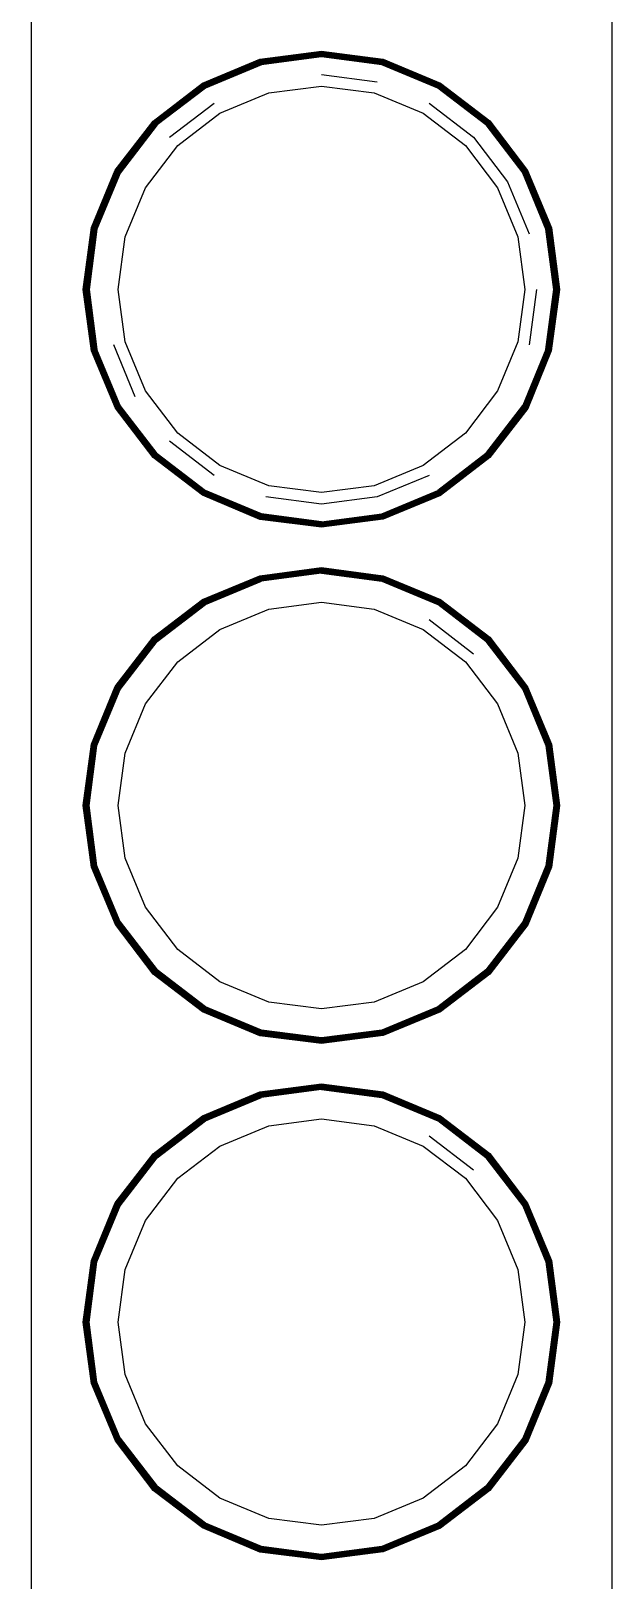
# Model space of a CAD drawing. Header units: metres. Extents: x 2.3 to 15.1, y 3 to 5.1.
# Drawn here: x 4.0364 to 4.0764, y 4.3814 to 4.4881 of the extents above; entities that cross this region are included whole.
import ezdxf

# ---------------------------------------------------------------- set-up
doc = ezdxf.new("R2010")
doc.units = ezdxf.units.M
doc.layers.add('Edges', color=7, linetype='Continuous')

# ---------------------------------------------------------------- blocks, each defined once
blk = doc.blocks.new('Chemistry Lab table pl')
at = {"layer": 'Edges'}
for p, q in [((4.03637, 4.57694), (4.03637, 4.25694)), ((4.07637, 4.25694), (4.07637, 4.57694)), ((4.05212, 4.48611), (4.05637, 4.48667)), ((4.05213, 4.48608), (4.05637, 4.48667)), ((4.05213, 4.48608), (4.05637, 4.48662)), ((4.05214, 4.48604), (4.05637, 4.48662)), ((4.05215, 4.486), (4.05637, 4.48658)), ((4.05216, 4.48597), (4.05637, 4.48653)), ((4.05217, 4.48595), (4.05637, 4.4865)), ((4.05217, 4.48592), (4.05637, 4.48647)), ((4.05218, 4.48589), (4.05637, 4.48644)), ((4.05219, 4.48586), (4.05637, 4.48641)), ((4.05637, 4.48667), (4.06061, 4.48611)), ((4.05637, 4.48662), (4.0606, 4.48606)), ((4.05637, 4.48658), (4.06058, 4.486)), ((4.05637, 4.48658), (4.0606, 4.48606)), ((4.05637, 4.48653), (4.06057, 4.48597)), ((4.05637, 4.4865), (4.06057, 4.48595)), ((4.05637, 4.48647), (4.06056, 4.48592)), ((4.05637, 4.48644), (4.06055, 4.48589)), ((4.05637, 4.48641), (4.06054, 4.48586)), ((4.04817, 4.48446), (4.05212, 4.48611)), ((4.04817, 4.48446), (4.05213, 4.48608)), ((4.04819, 4.48443), (4.05214, 4.48604)), ((4.04821, 4.48439), (4.05214, 4.48604)), ((4.04821, 4.48439), (4.05215, 4.486)), ((4.04824, 4.48435), (4.05216, 4.48597)), ((4.04825, 4.48433), (4.05217, 4.48595)), ((4.04827, 4.4843), (4.05217, 4.48592)), ((4.04828, 4.48427), (4.05218, 4.48589)), ((4.0483, 4.48425), (4.05219, 4.48586)), ((4.04831, 4.48422), (4.0522, 4.48583)), ((4.04833, 4.48419), (4.05221, 4.48579)), ((4.04835, 4.48416), (4.05222, 4.48576)), ((4.05223, 4.48573), (4.04837, 4.48413)), ((4.0522, 4.48583), (4.05637, 4.48638)), ((4.05221, 4.48579), (4.05637, 4.48634)), ((4.05222, 4.48576), (4.05637, 4.48631)), ((4.05637, 4.48627), (4.05223, 4.48573)), ((4.05637, 4.48638), (4.06053, 4.48583)), ((4.05637, 4.48634), (4.06053, 4.48579)), ((4.05637, 4.48631), (4.06052, 4.48576)), ((4.06051, 4.48573), (4.05637, 4.48627)), ((4.06437, 4.48413), (4.06051, 4.48573)), ((4.06052, 4.48576), (4.06438, 4.48416)), ((4.06053, 4.48583), (4.06442, 4.48422)), ((4.06053, 4.48579), (4.0644, 4.48419)), ((4.06054, 4.48586), (4.06444, 4.48425)), ((4.06055, 4.48589), (4.06445, 4.48427)), ((4.06056, 4.48592), (4.06447, 4.4843)), ((4.06057, 4.48597), (4.0645, 4.48435)), ((4.06057, 4.48595), (4.06448, 4.48433)), ((4.06058, 4.486), (4.06451, 4.48437)), ((4.0606, 4.48606), (4.06454, 4.48443)), ((4.06061, 4.48611), (4.06456, 4.48447)), ((4.04477, 4.48186), (4.04817, 4.48446)), ((4.0448, 4.48184), (4.04817, 4.48446)), ((4.0448, 4.48184), (4.04819, 4.48443)), ((4.04484, 4.4818), (4.04821, 4.48439)), ((4.04487, 4.48177), (4.04824, 4.48435)), ((4.04489, 4.48175), (4.04825, 4.48433)), ((4.04491, 4.48173), (4.04827, 4.4843)), ((4.04493, 4.4817), (4.04828, 4.48427)), ((4.05274, 4.48379), (4.05637, 4.48427)), ((4.05637, 4.48507), (4.0602, 4.48457)), ((4.05637, 4.48427), (4.05999, 4.48379)), ((4.06445, 4.48427), (4.0678, 4.4817)), ((4.06447, 4.4843), (4.06782, 4.48173)), ((4.06448, 4.48433), (4.06784, 4.48175)), ((4.0645, 4.48435), (4.06786, 4.48177)), ((4.06451, 4.48437), (4.06788, 4.48179)), ((4.06454, 4.48443), (4.06793, 4.48183)), ((4.06456, 4.48447), (4.06796, 4.48187)), ((4.04496, 4.48168), (4.0483, 4.48425)), ((4.04498, 4.48166), (4.04831, 4.48422)), ((4.045, 4.48163), (4.04833, 4.48419)), ((4.04503, 4.48161), (4.04835, 4.48416)), ((4.04837, 4.48413), (4.04505, 4.48159)), ((4.04937, 4.4824), (4.05274, 4.48379)), ((4.05999, 4.48379), (4.06337, 4.4824)), ((4.06768, 4.48159), (4.06437, 4.48413)), ((4.06438, 4.48416), (4.0677, 4.48161)), ((4.0644, 4.48419), (4.06773, 4.48163)), ((4.06442, 4.48422), (4.06775, 4.48166)), ((4.06444, 4.48425), (4.06778, 4.48168)), ((4.0459, 4.48074), (4.04897, 4.48309)), ((4.04647, 4.48017), (4.04937, 4.4824)), ((4.06337, 4.4824), (4.06627, 4.48017)), ((4.06377, 4.48309), (4.06683, 4.48074)), ((4.04217, 4.47847), (4.04477, 4.48186)), ((4.04221, 4.47844), (4.0448, 4.48184)), ((4.04221, 4.47844), (4.04484, 4.4818)), ((4.04224, 4.47842), (4.04484, 4.4818)), ((4.04229, 4.4784), (4.04487, 4.48177)), ((4.04231, 4.47839), (4.04489, 4.48175)), ((4.04234, 4.47837), (4.04491, 4.48173)), ((4.04236, 4.47836), (4.04493, 4.4817)), ((4.04239, 4.47834), (4.04496, 4.48168)), ((4.04242, 4.47832), (4.04498, 4.48166)), ((4.04245, 4.47831), (4.045, 4.48163)), ((4.04248, 4.47829), (4.04503, 4.48161)), ((4.04505, 4.48159), (4.04251, 4.47827)), ((4.06768, 4.48159), (4.07022, 4.47827)), ((4.0677, 4.48161), (4.07025, 4.47829)), ((4.06773, 4.48163), (4.07028, 4.47831)), ((4.06775, 4.48166), (4.07031, 4.47832)), ((4.06778, 4.48168), (4.07034, 4.47834)), ((4.0678, 4.4817), (4.07037, 4.47836)), ((4.06782, 4.48173), (4.0704, 4.47837)), ((4.06784, 4.48175), (4.07042, 4.47839)), ((4.06786, 4.48177), (4.07045, 4.4784)), ((4.06788, 4.48179), (4.07047, 4.47841)), ((4.06793, 4.48183), (4.07052, 4.47844)), ((4.06796, 4.48187), (4.07055, 4.47846)), ((4.04424, 4.47727), (4.04647, 4.48017)), ((4.06627, 4.48017), (4.06849, 4.47727)), ((4.06683, 4.48074), (4.06918, 4.47767)), ((4.04053, 4.47452), (4.04217, 4.47847)), ((4.04056, 4.47451), (4.04221, 4.47844)), ((4.0406, 4.4745), (4.04221, 4.47844)), ((4.04064, 4.47449), (4.04224, 4.47842)), ((4.04066, 4.47448), (4.04229, 4.4784)), ((4.04069, 4.47447), (4.04231, 4.47839)), ((4.04072, 4.47446), (4.04234, 4.47837)), ((4.04075, 4.47446), (4.04236, 4.47836)), ((4.04078, 4.47445), (4.04239, 4.47834)), ((4.04081, 4.47444), (4.04242, 4.47832)), ((4.04084, 4.47443), (4.04245, 4.47831)), ((4.04088, 4.47442), (4.04248, 4.47829)), ((4.04251, 4.47827), (4.04091, 4.47441)), ((4.07182, 4.47441), (4.07022, 4.47827)), ((4.07025, 4.47829), (4.07186, 4.47442)), ((4.07028, 4.47831), (4.07189, 4.47443)), ((4.07031, 4.47832), (4.07192, 4.47444)), ((4.07034, 4.47834), (4.07195, 4.47445)), ((4.07037, 4.47836), (4.07198, 4.47446)), ((4.0704, 4.47837), (4.07201, 4.47446)), ((4.07042, 4.47839), (4.07204, 4.47447)), ((4.07045, 4.4784), (4.07207, 4.47448)), ((4.07047, 4.47841), (4.07209, 4.47449)), ((4.07047, 4.47841), (4.07214, 4.4745)), ((4.07052, 4.47844), (4.07219, 4.47451)), ((4.07052, 4.47844), (4.07214, 4.4745)), ((4.07055, 4.47846), (4.07219, 4.47451)), ((4.04284, 4.47389), (4.04424, 4.47727)), ((4.06849, 4.47727), (4.06989, 4.47389)), ((4.06918, 4.47767), (4.07066, 4.4741)), ((4.03997, 4.47027), (4.04053, 4.47452)), ((4.04, 4.47027), (4.04053, 4.47452)), ((4.04, 4.47027), (4.04056, 4.47451)), ((4.04004, 4.47027), (4.04056, 4.47451)), ((4.04004, 4.47027), (4.0406, 4.4745)), ((4.04004, 4.47027), (4.04064, 4.47449)), ((4.04008, 4.47027), (4.04064, 4.47449)), ((4.04011, 4.47027), (4.04066, 4.47448)), ((4.04014, 4.47027), (4.04069, 4.47447)), ((4.04017, 4.47027), (4.04072, 4.47446)), ((4.0402, 4.47027), (4.04075, 4.47446)), ((4.04023, 4.47027), (4.04078, 4.47445)), ((4.04026, 4.47027), (4.04081, 4.47444)), ((4.0403, 4.47027), (4.04084, 4.47443)), ((4.04033, 4.47027), (4.04088, 4.47442)), ((4.04091, 4.47441), (4.04037, 4.47027)), ((4.04237, 4.47027), (4.04284, 4.47389)), ((4.06989, 4.47389), (4.07037, 4.47027)), ((4.07237, 4.47027), (4.07182, 4.47441)), ((4.07186, 4.47442), (4.0724, 4.47027)), ((4.07189, 4.47443), (4.07244, 4.47027)), ((4.07192, 4.47444), (4.07247, 4.47027)), ((4.07195, 4.47445), (4.0725, 4.47027)), ((4.07198, 4.47446), (4.07254, 4.47027)), ((4.07201, 4.47446), (4.07257, 4.47027)), ((4.07204, 4.47447), (4.0726, 4.47027)), ((4.07207, 4.47448), (4.07262, 4.47027)), ((4.07209, 4.47449), (4.07267, 4.47027)), ((4.07214, 4.4745), (4.07267, 4.47027)), ((4.07214, 4.4745), (4.07271, 4.47027)), ((4.07219, 4.47451), (4.07274, 4.47027)), ((4.04053, 4.46603), (4.03997, 4.47027)), ((4.04056, 4.46604), (4.04, 4.47027)), ((4.0406, 4.46605), (4.04004, 4.47027)), ((4.04064, 4.46606), (4.04008, 4.47027)), ((4.04066, 4.46606), (4.04011, 4.47027)), ((4.04069, 4.46607), (4.04014, 4.47027)), ((4.04072, 4.46608), (4.04017, 4.47027)), ((4.04075, 4.46609), (4.0402, 4.47027)), ((4.04078, 4.46609), (4.04023, 4.47027)), ((4.04081, 4.4661), (4.04026, 4.47027)), ((4.04084, 4.46611), (4.0403, 4.47027)), ((4.04088, 4.46612), (4.04033, 4.47027)), ((4.04037, 4.47027), (4.04091, 4.46613)), ((4.04284, 4.46665), (4.04237, 4.47027)), ((4.07037, 4.47027), (4.06989, 4.46665)), ((4.07117, 4.47027), (4.07066, 4.46644)), ((4.07182, 4.46613), (4.07237, 4.47027)), ((4.0724, 4.47027), (4.07186, 4.46612)), ((4.07244, 4.47027), (4.07189, 4.46611)), ((4.07247, 4.47027), (4.07192, 4.4661)), ((4.0725, 4.47027), (4.07195, 4.46609)), ((4.07254, 4.47027), (4.07198, 4.46609)), ((4.07257, 4.47027), (4.07201, 4.46608)), ((4.0726, 4.47027), (4.07204, 4.46607)), ((4.07262, 4.47027), (4.07207, 4.46606)), ((4.07267, 4.47027), (4.07212, 4.46605)), ((4.07271, 4.47027), (4.07216, 4.46604)), ((4.07274, 4.47027), (4.07218, 4.46603)), ((4.04355, 4.46287), (4.04207, 4.46644)), ((4.04424, 4.46327), (4.04284, 4.46665)), ((4.06989, 4.46665), (4.06849, 4.46327)), ((4.04218, 4.46208), (4.04053, 4.46603)), ((4.04218, 4.46208), (4.04056, 4.46604)), ((4.04221, 4.4621), (4.0406, 4.46605)), ((4.04227, 4.46213), (4.0406, 4.46605)), ((4.04227, 4.46213), (4.04064, 4.46606)), ((4.04229, 4.46214), (4.04066, 4.46606)), ((4.04231, 4.46216), (4.04069, 4.46607)), ((4.04234, 4.46217), (4.04072, 4.46608)), ((4.04236, 4.46219), (4.04075, 4.46609)), ((4.04239, 4.4622), (4.04078, 4.46609)), ((4.04242, 4.46222), (4.04081, 4.4661)), ((4.04245, 4.46224), (4.04084, 4.46611)), ((4.04248, 4.46225), (4.04088, 4.46612)), ((4.04251, 4.46227), (4.04091, 4.46613)), ((4.07182, 4.46613), (4.07022, 4.46227)), ((4.07186, 4.46612), (4.07025, 4.46225)), ((4.07189, 4.46611), (4.07028, 4.46224)), ((4.07192, 4.4661), (4.07031, 4.46222)), ((4.07195, 4.46609), (4.07034, 4.4622)), ((4.07198, 4.46609), (4.07037, 4.46219)), ((4.07201, 4.46608), (4.0704, 4.46217)), ((4.07204, 4.46607), (4.07042, 4.46216)), ((4.07207, 4.46606), (4.07045, 4.46214)), ((4.07212, 4.46605), (4.07049, 4.46212)), ((4.07216, 4.46604), (4.07054, 4.46209)), ((4.07218, 4.46603), (4.07054, 4.46209)), ((4.07218, 4.46603), (4.07057, 4.46207)), ((4.04647, 4.46037), (4.04424, 4.46327)), ((4.06849, 4.46327), (4.06627, 4.46037)), ((4.04477, 4.45868), (4.04218, 4.46208)), ((4.0448, 4.4587), (4.04218, 4.46208)), ((4.04482, 4.45873), (4.04221, 4.4621)), ((4.04485, 4.45876), (4.04227, 4.46213)), ((4.04482, 4.45873), (4.04227, 4.46213)), ((4.04487, 4.45878), (4.04229, 4.46214)), ((4.04489, 4.4588), (4.04231, 4.46216)), ((4.04491, 4.45882), (4.04234, 4.46217)), ((4.04493, 4.45884), (4.04236, 4.46219)), ((4.04496, 4.45886), (4.04239, 4.4622)), ((4.04498, 4.45888), (4.04242, 4.46222)), ((4.045, 4.45891), (4.04245, 4.46224)), ((4.04503, 4.45893), (4.04248, 4.46225)), ((4.04505, 4.45896), (4.04251, 4.46227)), ((4.06768, 4.45896), (4.07022, 4.46227)), ((4.07025, 4.46225), (4.0677, 4.45893)), ((4.07028, 4.46224), (4.06773, 4.45891)), ((4.07031, 4.46222), (4.06775, 4.45888)), ((4.07034, 4.4622), (4.06778, 4.45886)), ((4.07037, 4.46219), (4.0678, 4.45884)), ((4.0704, 4.46217), (4.06782, 4.45882)), ((4.07042, 4.46216), (4.06784, 4.4588)), ((4.07045, 4.46214), (4.06786, 4.45878)), ((4.07049, 4.46212), (4.06788, 4.45876)), ((4.07049, 4.46212), (4.06793, 4.45871)), ((4.07054, 4.46209), (4.06793, 4.45871)), ((4.07057, 4.46207), (4.06796, 4.45868)), ((4.04897, 4.45745), (4.0459, 4.45981)), ((4.04937, 4.45815), (4.04647, 4.46037)), ((4.06627, 4.46037), (4.06337, 4.45815)), ((4.04818, 4.45609), (4.04477, 4.45868)), ((4.04819, 4.45612), (4.0448, 4.4587)), ((4.04819, 4.45612), (4.04482, 4.45873)), ((4.04821, 4.45615), (4.04482, 4.45873)), ((4.04821, 4.45615), (4.04485, 4.45876)), ((4.04824, 4.45619), (4.04487, 4.45878)), ((4.04825, 4.45622), (4.04489, 4.4588)), ((4.04827, 4.45624), (4.04491, 4.45882)), ((4.04828, 4.45627), (4.04493, 4.45884)), ((4.0483, 4.4563), (4.04496, 4.45886)), ((4.04831, 4.45633), (4.04498, 4.45888)), ((4.04833, 4.45635), (4.045, 4.45891)), ((4.04835, 4.45638), (4.04503, 4.45893)), ((4.04505, 4.45896), (4.04837, 4.45642)), ((4.06768, 4.45896), (4.06437, 4.45642)), ((4.0677, 4.45893), (4.06438, 4.45638)), ((4.06773, 4.45891), (4.0644, 4.45635)), ((4.06775, 4.45888), (4.06442, 4.45633)), ((4.06778, 4.45886), (4.06444, 4.4563)), ((4.0678, 4.45884), (4.06445, 4.45627)), ((4.06782, 4.45882), (4.06447, 4.45624)), ((4.06784, 4.4588), (4.06448, 4.45622)), ((4.06786, 4.45878), (4.0645, 4.45619)), ((4.06788, 4.45876), (4.06451, 4.45617)), ((4.06793, 4.45871), (4.06454, 4.45612)), ((4.06796, 4.45868), (4.06457, 4.45607)), ((4.05274, 4.45675), (4.04937, 4.45815)), ((4.06337, 4.45815), (4.05999, 4.45675)), ((4.05637, 4.45627), (4.05274, 4.45675)), ((4.05999, 4.45675), (4.05637, 4.45627)), ((4.06377, 4.45745), (4.0602, 4.45598)), ((4.05212, 4.45443), (4.04818, 4.45609)), ((4.05214, 4.4545), (4.04819, 4.45612)), ((4.05213, 4.45447), (4.04819, 4.45612)), ((4.05215, 4.45454), (4.04821, 4.45615)), ((4.05216, 4.45457), (4.04824, 4.45619)), ((4.05217, 4.4546), (4.04825, 4.45622)), ((4.05217, 4.45462), (4.04827, 4.45624)), ((4.05218, 4.45465), (4.04828, 4.45627)), ((4.05219, 4.45468), (4.0483, 4.4563)), ((4.0522, 4.45472), (4.04831, 4.45633)), ((4.05221, 4.45475), (4.04833, 4.45635)), ((4.05222, 4.45478), (4.04835, 4.45638)), ((4.05223, 4.45482), (4.04837, 4.45642)), ((4.05637, 4.45547), (4.05254, 4.45598)), ((4.0602, 4.45598), (4.05637, 4.45547)), ((4.06051, 4.45482), (4.06437, 4.45642)), ((4.06438, 4.45638), (4.06052, 4.45478)), ((4.0644, 4.45635), (4.06053, 4.45475)), ((4.06442, 4.45633), (4.06053, 4.45472)), ((4.06444, 4.4563), (4.06054, 4.45468)), ((4.06445, 4.45627), (4.06055, 4.45465)), ((4.06447, 4.45624), (4.06056, 4.45462)), ((4.06448, 4.45622), (4.06057, 4.4546)), ((4.0645, 4.45619), (4.06057, 4.45457)), ((4.06451, 4.45617), (4.06059, 4.45452)), ((4.06454, 4.45612), (4.0606, 4.45448)), ((4.06457, 4.45607), (4.06061, 4.45444)), ((4.05637, 4.4539), (4.05212, 4.45443)), ((4.05637, 4.45393), (4.05213, 4.45447)), ((4.05637, 4.45393), (4.05214, 4.4545)), ((4.05637, 4.45397), (4.05215, 4.45454)), ((4.05637, 4.45401), (4.05216, 4.45457)), ((4.05637, 4.45407), (4.05217, 4.45462)), ((4.05637, 4.45404), (4.05217, 4.4546)), ((4.05637, 4.4541), (4.05218, 4.45465)), ((4.05637, 4.45413), (4.05219, 4.45468)), ((4.05637, 4.45417), (4.0522, 4.45472)), ((4.05637, 4.4542), (4.05221, 4.45475)), ((4.05637, 4.45424), (4.05222, 4.45478)), ((4.05637, 4.45427), (4.05223, 4.45482)), ((4.05637, 4.45427), (4.06051, 4.45482)), ((4.06052, 4.45478), (4.05637, 4.45424)), ((4.06053, 4.45475), (4.05637, 4.4542)), ((4.06053, 4.45472), (4.05637, 4.45417)), ((4.06054, 4.45468), (4.05637, 4.45413)), ((4.06055, 4.45465), (4.05637, 4.4541)), ((4.06056, 4.45462), (4.05637, 4.45407)), ((4.06057, 4.4546), (4.05637, 4.45404)), ((4.06057, 4.45457), (4.05637, 4.45401)), ((4.06059, 4.45452), (4.05637, 4.45397)), ((4.0606, 4.45448), (4.05637, 4.45393)), ((4.06061, 4.45444), (4.05637, 4.4539)), ((4.04817, 4.44891), (4.05212, 4.45055)), ((4.04819, 4.44887), (4.05214, 4.45051)), ((4.04823, 4.44882), (4.05215, 4.45044)), ((4.04824, 4.4488), (4.05216, 4.45042)), ((4.04825, 4.44877), (4.05217, 4.45039)), ((4.04827, 4.44875), (4.05217, 4.45036)), ((4.04828, 4.44872), (4.05218, 4.45033)), ((4.0483, 4.44869), (4.05219, 4.4503)), ((4.04831, 4.44866), (4.0522, 4.45027)), ((4.04833, 4.44863), (4.05221, 4.45024)), ((4.04835, 4.4486), (4.05222, 4.4502)), ((4.04837, 4.44857), (4.05223, 4.45017)), ((4.05212, 4.45055), (4.05637, 4.45111)), ((4.05214, 4.45051), (4.05637, 4.45106)), ((4.05215, 4.45044), (4.05637, 4.45102)), ((4.05216, 4.45042), (4.05637, 4.45097)), ((4.05217, 4.45039), (4.05637, 4.45095)), ((4.05217, 4.45036), (4.05637, 4.45092)), ((4.05218, 4.45033), (4.05637, 4.45088)), ((4.05219, 4.4503), (4.05637, 4.45085)), ((4.0522, 4.45027), (4.05637, 4.45082)), ((4.05221, 4.45024), (4.05637, 4.45079)), ((4.05222, 4.4502), (4.05637, 4.45075)), ((4.05637, 4.45072), (4.05223, 4.45017)), ((4.05637, 4.45111), (4.06061, 4.45055)), ((4.05637, 4.45111), (4.0606, 4.45052)), ((4.05637, 4.45106), (4.0606, 4.45052)), ((4.05637, 4.45106), (4.06059, 4.45049)), ((4.05637, 4.45102), (4.06058, 4.45044)), ((4.05637, 4.45102), (4.06059, 4.45049)), ((4.05637, 4.45097), (4.06057, 4.45042)), ((4.05637, 4.45095), (4.06057, 4.45039)), ((4.05637, 4.45092), (4.06056, 4.45036)), ((4.05637, 4.45088), (4.06055, 4.45033)), ((4.05637, 4.45085), (4.06054, 4.4503)), ((4.05637, 4.45082), (4.06053, 4.45027)), ((4.05637, 4.45079), (4.06053, 4.45024)), ((4.05637, 4.45075), (4.06052, 4.4502)), ((4.05637, 4.45072), (4.06051, 4.45017)), ((4.06051, 4.45017), (4.06437, 4.44857)), ((4.06052, 4.4502), (4.06438, 4.4486)), ((4.06053, 4.45027), (4.06442, 4.44866)), ((4.06053, 4.45024), (4.0644, 4.44863)), ((4.06054, 4.4503), (4.06444, 4.44869)), ((4.06055, 4.45033), (4.06445, 4.44872)), ((4.06056, 4.45036), (4.06447, 4.44875)), ((4.06057, 4.45042), (4.0645, 4.4488)), ((4.06057, 4.45039), (4.06448, 4.44877)), ((4.06058, 4.45044), (4.06451, 4.44882)), ((4.06059, 4.45049), (4.06453, 4.44886)), ((4.0606, 4.45052), (4.06455, 4.44889)), ((4.0606, 4.45052), (4.06456, 4.44891)), ((4.06061, 4.45055), (4.06456, 4.44891)), ((4.04477, 4.44631), (4.04817, 4.44891)), ((4.0448, 4.44629), (4.04819, 4.44887)), ((4.04482, 4.44626), (4.04819, 4.44887)), ((4.04482, 4.44626), (4.04823, 4.44882)), ((4.04485, 4.44623), (4.04823, 4.44882)), ((4.04487, 4.44621), (4.04824, 4.4488)), ((4.04489, 4.44619), (4.04825, 4.44877)), ((4.04491, 4.44617), (4.04827, 4.44875)), ((4.04493, 4.44615), (4.04828, 4.44872)), ((4.04496, 4.44613), (4.0483, 4.44869)), ((4.04498, 4.4461), (4.04831, 4.44866)), ((4.045, 4.44608), (4.04833, 4.44863)), ((4.04503, 4.44605), (4.04835, 4.4486)), ((4.04505, 4.44603), (4.04837, 4.44857)), ((4.04937, 4.44684), (4.05274, 4.44824)), ((4.05274, 4.44824), (4.05637, 4.44872)), ((4.05637, 4.44872), (4.05999, 4.44824)), ((4.05999, 4.44824), (4.06337, 4.44684)), ((4.06768, 4.44603), (4.06437, 4.44857)), ((4.06438, 4.4486), (4.0677, 4.44605)), ((4.0644, 4.44863), (4.06773, 4.44608)), ((4.06442, 4.44866), (4.06775, 4.4461)), ((4.06444, 4.44869), (4.06778, 4.44613)), ((4.06445, 4.44872), (4.0678, 4.44615)), ((4.06447, 4.44875), (4.06782, 4.44617)), ((4.06448, 4.44877), (4.06784, 4.44619)), ((4.0645, 4.4488), (4.06786, 4.44621)), ((4.06451, 4.44882), (4.06788, 4.44623)), ((4.06453, 4.44886), (4.06791, 4.44626)), ((4.06455, 4.44889), (4.06794, 4.44629)), ((4.06456, 4.44891), (4.06796, 4.44631)), ((4.06377, 4.44753), (4.06683, 4.44518)), ((4.04217, 4.44292), (4.04477, 4.44631)), ((4.04221, 4.44289), (4.0448, 4.44629)), ((4.04221, 4.44289), (4.04482, 4.44626)), ((4.04227, 4.44286), (4.04482, 4.44626)), ((4.04227, 4.44286), (4.04485, 4.44623)), ((4.04229, 4.44284), (4.04487, 4.44621)), ((4.04231, 4.44283), (4.04489, 4.44619)), ((4.04234, 4.44282), (4.04491, 4.44617)), ((4.04236, 4.4428), (4.04493, 4.44615)), ((4.04239, 4.44278), (4.04496, 4.44613)), ((4.04242, 4.44277), (4.04498, 4.4461)), ((4.04245, 4.44275), (4.045, 4.44608)), ((4.04248, 4.44273), (4.04503, 4.44605)), ((4.04251, 4.44272), (4.04505, 4.44603)), ((4.04647, 4.44462), (4.04937, 4.44684)), ((4.06337, 4.44684), (4.06627, 4.44462)), ((4.06768, 4.44603), (4.07022, 4.44272)), ((4.0677, 4.44605), (4.07025, 4.44273)), ((4.06773, 4.44608), (4.07028, 4.44275)), ((4.06775, 4.4461), (4.07031, 4.44277)), ((4.06778, 4.44613), (4.07034, 4.44278)), ((4.0678, 4.44615), (4.07037, 4.4428)), ((4.06782, 4.44617), (4.0704, 4.44282)), ((4.06784, 4.44619), (4.07042, 4.44283)), ((4.06786, 4.44621), (4.07045, 4.44284)), ((4.06788, 4.44623), (4.07047, 4.44286)), ((4.06791, 4.44626), (4.07052, 4.44289)), ((4.06794, 4.44629), (4.07055, 4.4429)), ((4.06796, 4.44631), (4.07055, 4.4429)), ((4.04424, 4.44172), (4.04647, 4.44462)), ((4.06627, 4.44462), (4.06849, 4.44172)), ((4.04053, 4.43896), (4.04217, 4.44292)), ((4.04058, 4.43895), (4.04221, 4.44289)), ((4.04064, 4.43893), (4.04227, 4.44286)), ((4.04066, 4.43892), (4.04229, 4.44284)), ((4.04069, 4.43892), (4.04231, 4.44283)), ((4.04072, 4.43891), (4.04234, 4.44282)), ((4.04075, 4.4389), (4.04236, 4.4428)), ((4.04078, 4.43889), (4.04239, 4.44278)), ((4.04081, 4.43888), (4.04242, 4.44277)), ((4.04084, 4.43888), (4.04245, 4.44275)), ((4.04088, 4.43887), (4.04248, 4.44273)), ((4.04091, 4.43886), (4.04251, 4.44272)), ((4.07022, 4.44272), (4.07182, 4.43886)), ((4.07025, 4.44273), (4.07186, 4.43887)), ((4.07028, 4.44275), (4.07189, 4.43888)), ((4.07031, 4.44277), (4.07192, 4.43888)), ((4.07034, 4.44278), (4.07195, 4.43889)), ((4.07037, 4.4428), (4.07198, 4.4389)), ((4.0704, 4.44282), (4.07201, 4.43891)), ((4.07042, 4.44283), (4.07204, 4.43892)), ((4.07045, 4.44284), (4.07207, 4.43892)), ((4.07047, 4.44286), (4.07209, 4.43893)), ((4.07052, 4.44289), (4.07216, 4.43895)), ((4.07055, 4.4429), (4.07219, 4.43896)), ((4.07055, 4.4429), (4.07216, 4.43895)), ((4.04284, 4.43834), (4.04424, 4.44172)), ((4.06849, 4.44172), (4.06989, 4.43834)), ((4.03997, 4.43472), (4.04053, 4.43896)), ((4.04, 4.43472), (4.04058, 4.43895)), ((4.04004, 4.43472), (4.04058, 4.43895)), ((4.04008, 4.43472), (4.04064, 4.43893)), ((4.04011, 4.43472), (4.04066, 4.43892)), ((4.04014, 4.43472), (4.04069, 4.43892)), ((4.04017, 4.43472), (4.04072, 4.43891)), ((4.0402, 4.43472), (4.04075, 4.4389)), ((4.04023, 4.43472), (4.04078, 4.43889)), ((4.04026, 4.43472), (4.04081, 4.43888)), ((4.0403, 4.43472), (4.04084, 4.43888)), ((4.04033, 4.43472), (4.04088, 4.43887)), ((4.04037, 4.43472), (4.04091, 4.43886)), ((4.07182, 4.43886), (4.07237, 4.43472)), ((4.07186, 4.43887), (4.0724, 4.43472)), ((4.07189, 4.43888), (4.07244, 4.43472)), ((4.07192, 4.43888), (4.07247, 4.43472)), ((4.07195, 4.43889), (4.0725, 4.43472)), ((4.07198, 4.4389), (4.07254, 4.43472)), ((4.07201, 4.43891), (4.07257, 4.43472)), ((4.07204, 4.43892), (4.0726, 4.43472)), ((4.07207, 4.43892), (4.07262, 4.43472)), ((4.07209, 4.43893), (4.07265, 4.43472)), ((4.07216, 4.43895), (4.07269, 4.43472)), ((4.07216, 4.43895), (4.07275, 4.43472)), ((4.07219, 4.43896), (4.07275, 4.43472)), ((4.04237, 4.43472), (4.04284, 4.43834)), ((4.06989, 4.43834), (4.07037, 4.43472)), ((4.04053, 4.43047), (4.03997, 4.43472)), ((4.04056, 4.43048), (4.04, 4.43472)), ((4.0406, 4.43049), (4.04, 4.43472)), ((4.0406, 4.43049), (4.04004, 4.43472)), ((4.04064, 4.4305), (4.04008, 4.43472)), ((4.04066, 4.43051), (4.04011, 4.43472)), ((4.04069, 4.43052), (4.04014, 4.43472)), ((4.04072, 4.43052), (4.04017, 4.43472)), ((4.04075, 4.43053), (4.0402, 4.43472)), ((4.04078, 4.43054), (4.04023, 4.43472)), ((4.04081, 4.43055), (4.04026, 4.43472)), ((4.04084, 4.43056), (4.0403, 4.43472)), ((4.04088, 4.43057), (4.04033, 4.43472)), ((4.04091, 4.43057), (4.04037, 4.43472)), ((4.04284, 4.43109), (4.04237, 4.43472)), ((4.07037, 4.43472), (4.06989, 4.43109)), ((4.07237, 4.43472), (4.07182, 4.43057)), ((4.0724, 4.43472), (4.07186, 4.43057)), ((4.07244, 4.43472), (4.07189, 4.43056)), ((4.07247, 4.43472), (4.07192, 4.43055)), ((4.0725, 4.43472), (4.07195, 4.43054)), ((4.07254, 4.43472), (4.07198, 4.43053)), ((4.07257, 4.43472), (4.07201, 4.43052)), ((4.0726, 4.43472), (4.07204, 4.43052)), ((4.07262, 4.43472), (4.07207, 4.43051)), ((4.07265, 4.43472), (4.07209, 4.4305)), ((4.07269, 4.43472), (4.07214, 4.43049)), ((4.07275, 4.43472), (4.07219, 4.43047)), ((4.04424, 4.42772), (4.04284, 4.43109)), ((4.06989, 4.43109), (4.06849, 4.42772)), ((4.04218, 4.42653), (4.04053, 4.43047)), ((4.04218, 4.42653), (4.04056, 4.43048)), ((4.04221, 4.42654), (4.0406, 4.43049)), ((4.04227, 4.42657), (4.0406, 4.43049)), ((4.04227, 4.42657), (4.04064, 4.4305)), ((4.04229, 4.42659), (4.04066, 4.43051)), ((4.04231, 4.4266), (4.04069, 4.43052)), ((4.04234, 4.42662), (4.04072, 4.43052)), ((4.04236, 4.42663), (4.04075, 4.43053)), ((4.04239, 4.42665), (4.04078, 4.43054)), ((4.04242, 4.42666), (4.04081, 4.43055)), ((4.04245, 4.42668), (4.04084, 4.43056)), ((4.04248, 4.4267), (4.04088, 4.43057)), ((4.04251, 4.42672), (4.04091, 4.43057)), ((4.07182, 4.43057), (4.07022, 4.42672)), ((4.07186, 4.43057), (4.07025, 4.4267)), ((4.07189, 4.43056), (4.07028, 4.42668)), ((4.07192, 4.43055), (4.07031, 4.42666)), ((4.07195, 4.43054), (4.07034, 4.42665)), ((4.07198, 4.43053), (4.07037, 4.42663)), ((4.07201, 4.43052), (4.0704, 4.42662)), ((4.07204, 4.43052), (4.07042, 4.4266)), ((4.07207, 4.43051), (4.07045, 4.42659)), ((4.07209, 4.4305), (4.07047, 4.42657)), ((4.07214, 4.43049), (4.07051, 4.42655)), ((4.07219, 4.43047), (4.07054, 4.42653)), ((4.07219, 4.43047), (4.07057, 4.42652)), ((4.045, 4.42335), (4.04245, 4.42668)), ((4.04503, 4.42338), (4.04248, 4.4267)), ((4.04251, 4.42672), (4.04505, 4.4234)), ((4.04647, 4.42482), (4.04424, 4.42772)), ((4.06849, 4.42772), (4.06627, 4.42482)), ((4.07022, 4.42672), (4.06768, 4.4234)), ((4.07025, 4.4267), (4.0677, 4.42338)), ((4.07028, 4.42668), (4.06773, 4.42335)), ((4.04477, 4.42312), (4.04218, 4.42653)), ((4.0448, 4.42315), (4.04218, 4.42653)), ((4.04482, 4.42317), (4.04221, 4.42654)), ((4.04485, 4.4232), (4.04227, 4.42657)), ((4.04482, 4.42317), (4.04227, 4.42657)), ((4.04487, 4.42322), (4.04229, 4.42659)), ((4.04489, 4.42324), (4.04231, 4.4266)), ((4.04491, 4.42326), (4.04234, 4.42662)), ((4.04493, 4.42328), (4.04236, 4.42663)), ((4.04496, 4.42331), (4.04239, 4.42665)), ((4.04498, 4.42333), (4.04242, 4.42666)), ((4.07031, 4.42666), (4.06775, 4.42333)), ((4.07034, 4.42665), (4.06778, 4.42331)), ((4.07037, 4.42663), (4.0678, 4.42328)), ((4.0704, 4.42662), (4.06782, 4.42326)), ((4.07042, 4.4266), (4.06784, 4.42324)), ((4.07045, 4.42659), (4.06786, 4.42322)), ((4.07047, 4.42657), (4.06788, 4.4232)), ((4.07051, 4.42655), (4.06788, 4.4232)), ((4.07051, 4.42655), (4.06791, 4.42317)), ((4.07054, 4.42653), (4.06794, 4.42315)), ((4.07057, 4.42652), (4.06796, 4.42312)), ((4.04937, 4.42259), (4.04647, 4.42482)), ((4.06627, 4.42482), (4.06337, 4.42259)), ((4.04818, 4.42053), (4.04477, 4.42312)), ((4.04818, 4.42053), (4.0448, 4.42315)), ((4.04821, 4.42059), (4.04482, 4.42317)), ((4.04819, 4.42056), (4.04482, 4.42317)), ((4.04821, 4.42059), (4.04485, 4.4232)), ((4.04824, 4.42064), (4.04487, 4.42322)), ((4.04825, 4.42066), (4.04489, 4.42324)), ((4.04827, 4.42069), (4.04491, 4.42326)), ((4.04828, 4.42071), (4.04493, 4.42328)), ((4.0483, 4.42074), (4.04496, 4.42331)), ((4.04831, 4.42077), (4.04498, 4.42333)), ((4.04833, 4.4208), (4.045, 4.42335)), ((4.04835, 4.42083), (4.04503, 4.42338)), ((4.04837, 4.42086), (4.04505, 4.4234)), ((4.05274, 4.42119), (4.04937, 4.42259)), ((4.06337, 4.42259), (4.05999, 4.42119)), ((4.06768, 4.4234), (4.06437, 4.42086)), ((4.0677, 4.42338), (4.06438, 4.42083)), ((4.06773, 4.42335), (4.0644, 4.4208)), ((4.06775, 4.42333), (4.06442, 4.42077)), ((4.06778, 4.42331), (4.06444, 4.42074)), ((4.0678, 4.42328), (4.06445, 4.42071)), ((4.06782, 4.42326), (4.06447, 4.42069)), ((4.06784, 4.42324), (4.06448, 4.42066)), ((4.06786, 4.42322), (4.0645, 4.42064)), ((4.06788, 4.4232), (4.06451, 4.42061)), ((4.06791, 4.42317), (4.06454, 4.42056)), ((4.06794, 4.42315), (4.06454, 4.42056)), ((4.06796, 4.42312), (4.06457, 4.42051)), ((4.05212, 4.41887), (4.04818, 4.42053)), ((4.05214, 4.41893), (4.04818, 4.42053)), ((4.05214, 4.41893), (4.04819, 4.42056)), ((4.05215, 4.41899), (4.04821, 4.42059)), ((4.05214, 4.41893), (4.04821, 4.42059)), ((4.05216, 4.41901), (4.04824, 4.42064)), ((4.05217, 4.41904), (4.04825, 4.42066)), ((4.05217, 4.41907), (4.04827, 4.42069)), ((4.05218, 4.4191), (4.04828, 4.42071)), ((4.05219, 4.41913), (4.0483, 4.42074)), ((4.0522, 4.41916), (4.04831, 4.42077)), ((4.05221, 4.41919), (4.04833, 4.4208)), ((4.05222, 4.41923), (4.04835, 4.42083)), ((4.05223, 4.41926), (4.04837, 4.42086)), ((4.05637, 4.42072), (4.05274, 4.42119)), ((4.05999, 4.42119), (4.05637, 4.42072)), ((4.06437, 4.42086), (4.06051, 4.41926)), ((4.06438, 4.42083), (4.06052, 4.41923)), ((4.0644, 4.4208), (4.06053, 4.41919)), ((4.06442, 4.42077), (4.06053, 4.41916)), ((4.06444, 4.42074), (4.06054, 4.41913)), ((4.06445, 4.42071), (4.06055, 4.4191)), ((4.06447, 4.42069), (4.06056, 4.41907)), ((4.06448, 4.42066), (4.06057, 4.41904)), ((4.0645, 4.42064), (4.06057, 4.41901)), ((4.06451, 4.42061), (4.06058, 4.41899)), ((4.06454, 4.42056), (4.0606, 4.41893)), ((4.06457, 4.42051), (4.06061, 4.41889)), ((4.05637, 4.41868), (4.05222, 4.41923)), ((4.05637, 4.41872), (4.05223, 4.41926)), ((4.06051, 4.41926), (4.05637, 4.41872)), ((4.06052, 4.41923), (4.05637, 4.41868)), ((4.05637, 4.41834), (4.05212, 4.41887)), ((4.05637, 4.41837), (4.05214, 4.41893)), ((4.05637, 4.41841), (4.05214, 4.41893)), ((4.05637, 4.41841), (4.05215, 4.41899)), ((4.05637, 4.41846), (4.05216, 4.41901)), ((4.05637, 4.41852), (4.05217, 4.41907)), ((4.05637, 4.41849), (4.05217, 4.41904)), ((4.05637, 4.41855), (4.05218, 4.4191)), ((4.05637, 4.41858), (4.05219, 4.41913)), ((4.05637, 4.41861), (4.0522, 4.41916)), ((4.05637, 4.41865), (4.05221, 4.41919)), ((4.06053, 4.41919), (4.05637, 4.41865)), ((4.06053, 4.41916), (4.05637, 4.41861)), ((4.06054, 4.41913), (4.05637, 4.41858)), ((4.06055, 4.4191), (4.05637, 4.41855)), ((4.06056, 4.41907), (4.05637, 4.41852)), ((4.06057, 4.41904), (4.05637, 4.41849)), ((4.06057, 4.41901), (4.05637, 4.41846)), ((4.06058, 4.41899), (4.05637, 4.41841)), ((4.0606, 4.41893), (4.05637, 4.41837)), ((4.0606, 4.41893), (4.05637, 4.41841)), ((4.06061, 4.41889), (4.05637, 4.41834)), ((4.04817, 4.41335), (4.05212, 4.415)), ((4.04817, 4.41335), (4.05214, 4.41495)), ((4.04819, 4.41332), (4.05214, 4.41495)), ((4.05212, 4.415), (4.05637, 4.41556)), ((4.05214, 4.41495), (4.05637, 4.41551)), ((4.05215, 4.41489), (4.05637, 4.41547)), ((4.05216, 4.41486), (4.05637, 4.41542)), ((4.05217, 4.41484), (4.05637, 4.41539)), ((4.05217, 4.41481), (4.05637, 4.41536)), ((4.05218, 4.41478), (4.05637, 4.41533)), ((4.05219, 4.41475), (4.05637, 4.4153)), ((4.0522, 4.41472), (4.05637, 4.41526)), ((4.05221, 4.41468), (4.05637, 4.41523)), ((4.05222, 4.41465), (4.05637, 4.4152)), ((4.05637, 4.41516), (4.05223, 4.41462)), ((4.05637, 4.41556), (4.06061, 4.415)), ((4.05637, 4.41551), (4.06059, 4.41493)), ((4.05637, 4.41551), (4.0606, 4.41497)), ((4.05637, 4.41547), (4.06058, 4.41489)), ((4.05637, 4.41542), (4.06057, 4.41486)), ((4.05637, 4.41539), (4.06057, 4.41484)), ((4.05637, 4.41536), (4.06056, 4.41481)), ((4.05637, 4.41533), (4.06055, 4.41478)), ((4.05637, 4.4153), (4.06054, 4.41475)), ((4.05637, 4.41526), (4.06053, 4.41472)), ((4.05637, 4.41523), (4.06053, 4.41468)), ((4.05637, 4.4152), (4.06052, 4.41465)), ((4.05637, 4.41516), (4.06051, 4.41462)), ((4.0606, 4.41497), (4.06455, 4.41333)), ((4.06061, 4.415), (4.06456, 4.41336)), ((4.04823, 4.41326), (4.05215, 4.41489)), ((4.04824, 4.41324), (4.05216, 4.41486)), ((4.04825, 4.41322), (4.05217, 4.41484)), ((4.04827, 4.41319), (4.05217, 4.41481)), ((4.04828, 4.41316), (4.05218, 4.41478)), ((4.0483, 4.41314), (4.05219, 4.41475)), ((4.04831, 4.41311), (4.0522, 4.41472)), ((4.04833, 4.41308), (4.05221, 4.41468)), ((4.04835, 4.41305), (4.05222, 4.41465)), ((4.04837, 4.41302), (4.05223, 4.41462)), ((4.06051, 4.41462), (4.06437, 4.41302)), ((4.06052, 4.41465), (4.06438, 4.41305)), ((4.06053, 4.41472), (4.06442, 4.41311)), ((4.06053, 4.41468), (4.0644, 4.41308)), ((4.06054, 4.41475), (4.06444, 4.41314)), ((4.06055, 4.41478), (4.06445, 4.41316)), ((4.06056, 4.41481), (4.06447, 4.41319)), ((4.06057, 4.41486), (4.0645, 4.41324)), ((4.06057, 4.41484), (4.06448, 4.41322)), ((4.06058, 4.41489), (4.06451, 4.41326)), ((4.06059, 4.41493), (4.06453, 4.4133)), ((4.04477, 4.41075), (4.04817, 4.41335)), ((4.0448, 4.41073), (4.04817, 4.41335)), ((4.0448, 4.41073), (4.04819, 4.41332)), ((4.04482, 4.41071), (4.04819, 4.41332)), ((4.04482, 4.41071), (4.04823, 4.41326)), ((4.04485, 4.41067), (4.04823, 4.41326)), ((4.04487, 4.41066), (4.04824, 4.41324)), ((4.04489, 4.41064), (4.04825, 4.41322)), ((4.04491, 4.41062), (4.04827, 4.41319)), ((4.04493, 4.41059), (4.04828, 4.41316)), ((4.04496, 4.41057), (4.0483, 4.41314)), ((4.04498, 4.41055), (4.04831, 4.41311)), ((4.045, 4.41052), (4.04833, 4.41308)), ((4.04503, 4.4105), (4.04835, 4.41305)), ((4.04505, 4.41047), (4.04837, 4.41302)), ((4.05274, 4.41268), (4.05637, 4.41316)), ((4.05637, 4.41316), (4.05999, 4.41268)), ((4.06768, 4.41047), (4.06437, 4.41302)), ((4.06438, 4.41305), (4.0677, 4.4105)), ((4.0644, 4.41308), (4.06773, 4.41052)), ((4.06442, 4.41311), (4.06775, 4.41055)), ((4.06444, 4.41314), (4.06778, 4.41057)), ((4.06445, 4.41316), (4.0678, 4.41059)), ((4.06447, 4.41319), (4.06782, 4.41062)), ((4.06448, 4.41322), (4.06784, 4.41064)), ((4.0645, 4.41324), (4.06786, 4.41066)), ((4.06451, 4.41326), (4.06788, 4.41067)), ((4.06453, 4.4133), (4.06791, 4.41071)), ((4.06455, 4.41333), (4.06791, 4.41071)), ((4.06455, 4.41333), (4.06794, 4.41073)), ((4.06456, 4.41336), (4.06796, 4.41076)), ((4.04937, 4.41128), (4.05274, 4.41268)), ((4.05999, 4.41268), (4.06337, 4.41128)), ((4.06377, 4.41198), (4.06683, 4.40963)), ((4.04217, 4.40736), (4.04477, 4.41075)), ((4.04221, 4.40733), (4.0448, 4.41073)), ((4.04221, 4.40733), (4.04482, 4.41071)), ((4.04227, 4.4073), (4.04482, 4.41071)), ((4.04227, 4.4073), (4.04485, 4.41067)), ((4.04647, 4.40906), (4.04937, 4.41128)), ((4.06337, 4.41128), (4.06627, 4.40906)), ((4.06788, 4.41067), (4.07047, 4.4073)), ((4.06791, 4.41071), (4.07052, 4.40733)), ((4.06794, 4.41073), (4.07055, 4.40735)), ((4.06796, 4.41076), (4.07055, 4.40735)), ((4.04229, 4.40729), (4.04487, 4.41066)), ((4.04231, 4.40728), (4.04489, 4.41064)), ((4.04234, 4.40726), (4.04491, 4.41062)), ((4.04236, 4.40724), (4.04493, 4.41059)), ((4.04239, 4.40723), (4.04496, 4.41057)), ((4.04242, 4.40721), (4.04498, 4.41055)), ((4.04245, 4.4072), (4.045, 4.41052)), ((4.04248, 4.40718), (4.04503, 4.4105)), ((4.04251, 4.40716), (4.04505, 4.41047)), ((4.06768, 4.41047), (4.07022, 4.40716)), ((4.0677, 4.4105), (4.07025, 4.40718)), ((4.06773, 4.41052), (4.07028, 4.4072)), ((4.06775, 4.41055), (4.07031, 4.40721)), ((4.06778, 4.41057), (4.07034, 4.40723)), ((4.0678, 4.41059), (4.07037, 4.40724)), ((4.06782, 4.41062), (4.0704, 4.40726)), ((4.06784, 4.41064), (4.07042, 4.40728)), ((4.06786, 4.41066), (4.07045, 4.40729)), ((4.04424, 4.40616), (4.04647, 4.40906)), ((4.06627, 4.40906), (4.06849, 4.40616)), ((4.04053, 4.4034), (4.04217, 4.40736)), ((4.04058, 4.40339), (4.04221, 4.40733)), ((4.04064, 4.40337), (4.04227, 4.4073)), ((4.04066, 4.40337), (4.04229, 4.40729)), ((4.04069, 4.40336), (4.04231, 4.40728)), ((4.04072, 4.40335), (4.04234, 4.40726)), ((4.04075, 4.40335), (4.04236, 4.40724)), ((4.04078, 4.40334), (4.04239, 4.40723)), ((4.04081, 4.40333), (4.04242, 4.40721)), ((4.04084, 4.40332), (4.04245, 4.4072)), ((4.04088, 4.40331), (4.04248, 4.40718)), ((4.04091, 4.4033), (4.04251, 4.40716)), ((4.07022, 4.40716), (4.07182, 4.4033)), ((4.07025, 4.40718), (4.07186, 4.40331)), ((4.07028, 4.4072), (4.07189, 4.40332)), ((4.07031, 4.40721), (4.07192, 4.40333)), ((4.07034, 4.40723), (4.07195, 4.40334)), ((4.07037, 4.40724), (4.07198, 4.40335)), ((4.0704, 4.40726), (4.07201, 4.40335)), ((4.07042, 4.40728), (4.07204, 4.40336)), ((4.07045, 4.40729), (4.07207, 4.40337)), ((4.07047, 4.4073), (4.07209, 4.40337)), ((4.07052, 4.40733), (4.07216, 4.40339)), ((4.07055, 4.40735), (4.07219, 4.4034)), ((4.07055, 4.40735), (4.07216, 4.40339)), ((4.04284, 4.40278), (4.04424, 4.40616)), ((4.06849, 4.40616), (4.06989, 4.40278)), ((4.03997, 4.39916), (4.04053, 4.4034)), ((4.04, 4.39916), (4.04058, 4.40339)), ((4.04004, 4.39916), (4.04058, 4.40339)), ((4.04008, 4.39916), (4.04064, 4.40337)), ((4.04011, 4.39916), (4.04066, 4.40337)), ((4.04014, 4.39916), (4.04069, 4.40336)), ((4.04017, 4.39916), (4.04072, 4.40335)), ((4.0402, 4.39916), (4.04075, 4.40335)), ((4.04023, 4.39916), (4.04078, 4.40334)), ((4.04026, 4.39916), (4.04081, 4.40333)), ((4.0403, 4.39916), (4.04084, 4.40332)), ((4.04033, 4.39916), (4.04088, 4.40331)), ((4.04037, 4.39916), (4.04091, 4.4033)), ((4.07182, 4.4033), (4.07237, 4.39916)), ((4.07186, 4.40331), (4.0724, 4.39916)), ((4.07189, 4.40332), (4.07244, 4.39916)), ((4.07192, 4.40333), (4.07247, 4.39916)), ((4.07195, 4.40334), (4.0725, 4.39916)), ((4.07198, 4.40335), (4.07254, 4.39916)), ((4.07201, 4.40335), (4.07257, 4.39916)), ((4.07204, 4.40336), (4.0726, 4.39916)), ((4.07207, 4.40337), (4.07262, 4.39916)), ((4.07209, 4.40337), (4.07265, 4.39916)), ((4.07216, 4.40339), (4.07269, 4.39916)), ((4.07216, 4.40339), (4.07275, 4.39916)), ((4.07219, 4.4034), (4.07275, 4.39916)), ((4.04237, 4.39916), (4.04284, 4.40278)), ((4.06989, 4.40278), (4.07037, 4.39916)), ((4.04053, 4.39492), (4.03997, 4.39916)), ((4.04056, 4.39493), (4.04, 4.39916)), ((4.0406, 4.39493), (4.04, 4.39916)), ((4.0406, 4.39493), (4.04004, 4.39916)), ((4.04064, 4.39495), (4.04008, 4.39916)), ((4.04066, 4.39495), (4.04011, 4.39916)), ((4.04069, 4.39496), (4.04014, 4.39916)), ((4.04072, 4.39497), (4.04017, 4.39916)), ((4.04075, 4.39498), (4.0402, 4.39916)), ((4.04078, 4.39498), (4.04023, 4.39916)), ((4.04081, 4.39499), (4.04026, 4.39916)), ((4.04084, 4.395), (4.0403, 4.39916)), ((4.04088, 4.39501), (4.04033, 4.39916)), ((4.04091, 4.39502), (4.04037, 4.39916)), ((4.04284, 4.39554), (4.04237, 4.39916)), ((4.07037, 4.39916), (4.06989, 4.39554)), ((4.07237, 4.39916), (4.07182, 4.39502)), ((4.0724, 4.39916), (4.07186, 4.39501)), ((4.07244, 4.39916), (4.07189, 4.395)), ((4.07247, 4.39916), (4.07192, 4.39499)), ((4.0725, 4.39916), (4.07195, 4.39498)), ((4.07254, 4.39916), (4.07198, 4.39498)), ((4.07257, 4.39916), (4.07201, 4.39497)), ((4.0726, 4.39916), (4.07204, 4.39496)), ((4.07262, 4.39916), (4.07207, 4.39495)), ((4.07265, 4.39916), (4.07209, 4.39495)), ((4.07269, 4.39916), (4.07214, 4.39493)), ((4.07275, 4.39916), (4.07219, 4.39492)), ((4.04218, 4.39097), (4.04053, 4.39492)), ((4.04218, 4.39097), (4.04056, 4.39493)), ((4.04221, 4.39099), (4.0406, 4.39493)), ((4.04227, 4.39102), (4.0406, 4.39493)), ((4.04227, 4.39102), (4.04064, 4.39495)), ((4.04229, 4.39103), (4.04066, 4.39495)), ((4.04231, 4.39105), (4.04069, 4.39496)), ((4.04234, 4.39106), (4.04072, 4.39497)), ((4.04236, 4.39108), (4.04075, 4.39498)), ((4.04239, 4.39109), (4.04078, 4.39498)), ((4.04242, 4.39111), (4.04081, 4.39499)), ((4.04245, 4.39113), (4.04084, 4.395)), ((4.04248, 4.39114), (4.04088, 4.39501)), ((4.04251, 4.39116), (4.04091, 4.39502)), ((4.04424, 4.39216), (4.04284, 4.39554)), ((4.06989, 4.39554), (4.06849, 4.39216)), ((4.07182, 4.39502), (4.07022, 4.39116)), ((4.07186, 4.39501), (4.07025, 4.39114)), ((4.07189, 4.395), (4.07028, 4.39113)), ((4.07192, 4.39499), (4.07031, 4.39111)), ((4.07195, 4.39498), (4.07034, 4.39109)), ((4.07198, 4.39498), (4.07037, 4.39108)), ((4.07201, 4.39497), (4.0704, 4.39106)), ((4.07204, 4.39496), (4.07042, 4.39105)), ((4.07207, 4.39495), (4.07045, 4.39103)), ((4.07209, 4.39495), (4.07047, 4.39102)), ((4.07214, 4.39493), (4.07051, 4.391)), ((4.07219, 4.39492), (4.07054, 4.39098)), ((4.07219, 4.39492), (4.07057, 4.39096)), ((4.04647, 4.38926), (4.04424, 4.39216)), ((4.06849, 4.39216), (4.06627, 4.38926)), ((4.04477, 4.38756), (4.04218, 4.39097)), ((4.0448, 4.38759), (4.04218, 4.39097)), ((4.04482, 4.38761), (4.04221, 4.39099)), ((4.04485, 4.38765), (4.04227, 4.39102)), ((4.04482, 4.38761), (4.04227, 4.39102)), ((4.04487, 4.38766), (4.04229, 4.39103)), ((4.04489, 4.38768), (4.04231, 4.39105)), ((4.04491, 4.38771), (4.04234, 4.39106)), ((4.04493, 4.38773), (4.04236, 4.39108)), ((4.04496, 4.38775), (4.04239, 4.39109)), ((4.04498, 4.38777), (4.04242, 4.39111)), ((4.045, 4.3878), (4.04245, 4.39113)), ((4.04503, 4.38782), (4.04248, 4.39114)), ((4.04251, 4.39116), (4.04505, 4.38785)), ((4.07022, 4.39116), (4.06768, 4.38785)), ((4.07025, 4.39114), (4.0677, 4.38782)), ((4.07028, 4.39113), (4.06773, 4.3878)), ((4.07031, 4.39111), (4.06775, 4.38777)), ((4.07034, 4.39109), (4.06778, 4.38775)), ((4.07037, 4.39108), (4.0678, 4.38773)), ((4.0704, 4.39106), (4.06782, 4.38771)), ((4.07042, 4.39105), (4.06784, 4.38768)), ((4.07045, 4.39103), (4.06786, 4.38766)), ((4.07047, 4.39102), (4.06788, 4.38765)), ((4.07051, 4.391), (4.06788, 4.38765)), ((4.07051, 4.391), (4.06791, 4.38761)), ((4.07054, 4.39098), (4.06794, 4.38759)), ((4.07057, 4.39096), (4.06796, 4.38756)), ((4.04937, 4.38704), (4.04647, 4.38926)), ((4.06627, 4.38926), (4.06337, 4.38704)), ((4.04818, 4.38498), (4.04477, 4.38756)), ((4.04818, 4.38498), (4.0448, 4.38759)), ((4.04821, 4.38504), (4.04482, 4.38761)), ((4.04819, 4.385), (4.04482, 4.38761)), ((4.04821, 4.38504), (4.04485, 4.38765)), ((4.04824, 4.38508), (4.04487, 4.38766)), ((4.04825, 4.38511), (4.04489, 4.38768)), ((4.04827, 4.38513), (4.04491, 4.38771)), ((4.04828, 4.38516), (4.04493, 4.38773)), ((4.0483, 4.38519), (4.04496, 4.38775)), ((4.04831, 4.38521), (4.04498, 4.38777)), ((4.04833, 4.38524), (4.045, 4.3878)), ((4.04835, 4.38527), (4.04503, 4.38782)), ((4.04837, 4.3853), (4.04505, 4.38785)), ((4.06768, 4.38785), (4.06437, 4.3853)), ((4.0677, 4.38782), (4.06438, 4.38527)), ((4.06773, 4.3878), (4.0644, 4.38524)), ((4.06775, 4.38777), (4.06442, 4.38521)), ((4.06778, 4.38775), (4.06444, 4.38519)), ((4.0678, 4.38773), (4.06445, 4.38516)), ((4.06782, 4.38771), (4.06447, 4.38513)), ((4.06784, 4.38768), (4.06448, 4.38511)), ((4.06786, 4.38766), (4.0645, 4.38508)), ((4.06788, 4.38765), (4.06451, 4.38506)), ((4.06791, 4.38761), (4.06454, 4.385)), ((4.06794, 4.38759), (4.06454, 4.385)), ((4.06796, 4.38756), (4.06457, 4.38496)), ((4.05274, 4.38564), (4.04937, 4.38704)), ((4.06337, 4.38704), (4.05999, 4.38564)), ((4.05216, 4.38346), (4.04824, 4.38508)), ((4.05217, 4.38348), (4.04825, 4.38511)), ((4.05217, 4.38351), (4.04827, 4.38513)), ((4.05218, 4.38354), (4.04828, 4.38516)), ((4.05219, 4.38357), (4.0483, 4.38519)), ((4.0522, 4.38361), (4.04831, 4.38521)), ((4.05221, 4.38364), (4.04833, 4.38524)), ((4.05222, 4.38367), (4.04835, 4.38527)), ((4.05223, 4.38371), (4.04837, 4.3853)), ((4.05637, 4.38516), (4.05274, 4.38564)), ((4.05999, 4.38564), (4.05637, 4.38516)), ((4.06437, 4.3853), (4.06051, 4.38371)), ((4.06438, 4.38527), (4.06052, 4.38367)), ((4.0644, 4.38524), (4.06053, 4.38364)), ((4.06442, 4.38521), (4.06053, 4.38361)), ((4.06444, 4.38519), (4.06054, 4.38357)), ((4.06445, 4.38516), (4.06055, 4.38354)), ((4.06447, 4.38513), (4.06056, 4.38351)), ((4.06448, 4.38511), (4.06057, 4.38348)), ((4.0645, 4.38508), (4.06057, 4.38346)), ((4.05212, 4.38332), (4.04818, 4.38498)), ((4.05214, 4.38337), (4.04818, 4.38498)), ((4.05214, 4.38337), (4.04819, 4.385)), ((4.05215, 4.38343), (4.04821, 4.38504)), ((4.05214, 4.38337), (4.04821, 4.38504)), ((4.06451, 4.38506), (4.06058, 4.38343)), ((4.06454, 4.385), (4.0606, 4.38337)), ((4.06457, 4.38496), (4.06061, 4.38333)), ((4.05637, 4.38278), (4.05212, 4.38332)), ((4.05637, 4.38281), (4.05214, 4.38337)), ((4.05637, 4.38285), (4.05214, 4.38337)), ((4.05637, 4.38285), (4.05215, 4.38343)), ((4.05637, 4.3829), (4.05216, 4.38346)), ((4.05637, 4.38296), (4.05217, 4.38351)), ((4.05637, 4.38293), (4.05217, 4.38348)), ((4.05637, 4.38299), (4.05218, 4.38354)), ((4.05637, 4.38302), (4.05219, 4.38357)), ((4.05637, 4.38306), (4.0522, 4.38361)), ((4.05637, 4.38309), (4.05221, 4.38364)), ((4.05637, 4.38313), (4.05222, 4.38367)), ((4.05637, 4.38316), (4.05223, 4.38371)), ((4.06051, 4.38371), (4.05637, 4.38316)), ((4.06052, 4.38367), (4.05637, 4.38313)), ((4.06053, 4.38364), (4.05637, 4.38309)), ((4.06053, 4.38361), (4.05637, 4.38306)), ((4.06054, 4.38357), (4.05637, 4.38302)), ((4.06055, 4.38354), (4.05637, 4.38299)), ((4.06056, 4.38351), (4.05637, 4.38296)), ((4.06057, 4.38348), (4.05637, 4.38293)), ((4.06057, 4.38346), (4.05637, 4.3829)), ((4.06058, 4.38343), (4.05637, 4.38285)), ((4.0606, 4.38337), (4.05637, 4.38281)), ((4.0606, 4.38337), (4.05637, 4.38285)), ((4.06061, 4.38333), (4.05637, 4.38278))]:
    blk.add_line(p, q, dxfattribs=at)

msp = doc.modelspace()

# ---------------------------------------------------------------- block references
msp.add_blockref('Chemistry Lab table pl', (0, 0))

doc.saveas('drawing.dxf')
